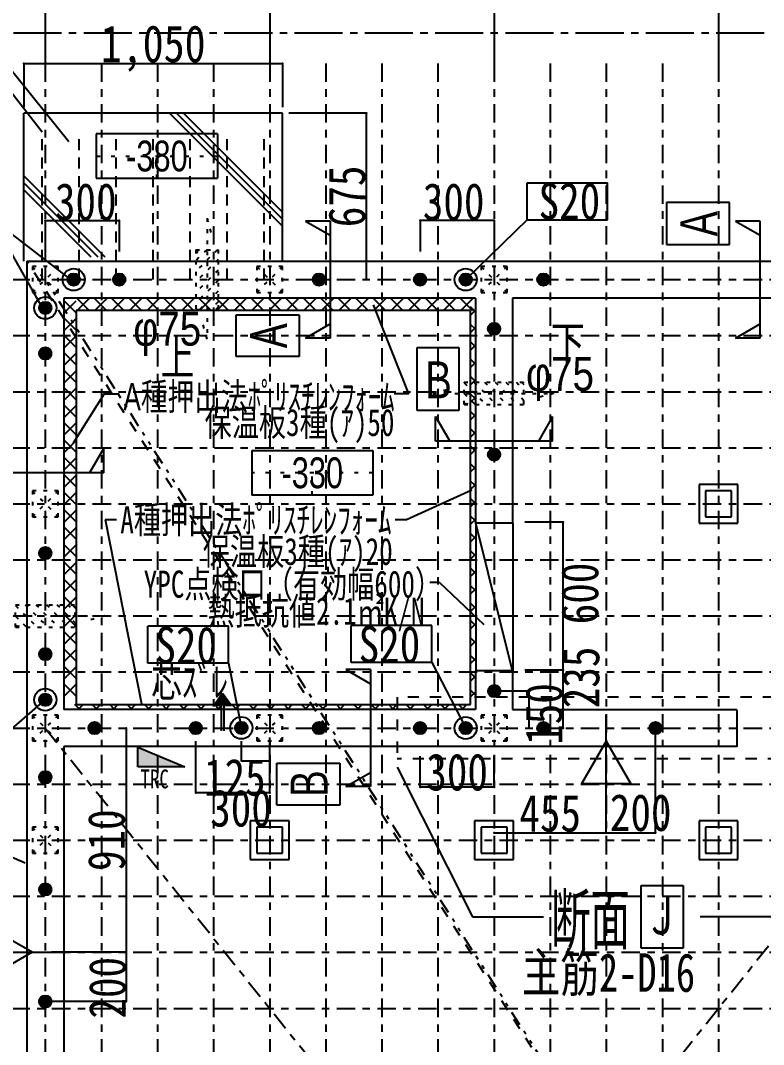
# Model space of a CAD drawing. Header units: millimetres. Extents: x 2414 to 2906, y 1861 to 2205.
# Drawn here: x 2522.5 to 2582.8, y 2078.2 to 2161.3 of the extents above; entities that cross this region are included whole.
import ezdxf
from ezdxf.enums import TextEntityAlignment as Align

# ---------------------------------------------------------------- set-up
doc = ezdxf.new("R2010")
doc.units = ezdxf.units.MM
for name, pattern in [('jw-line02', [1.2, 0.3, -0.6, 0.3]), ('jw-line03', [9, 0.9, -0.9, 0.9, -0.9, 0.9, -0.9, 0.9, -0.9, 0.9, -0.9]), ('jw-line04', [2.4, 0.9, -0.6, 0.9]), ('jw-line05', [4.8, 1.5, -0.6, 0.6, -0.6, 1.5]), ('jw-line06', [9.6, 3.9, -0.6, 0.6, -0.6, 3.9]), ('jw-line07', [4.8, 1.2, -0.6, 0.3, -0.6, 0.3, -0.6, 1.2]), ('jw-line09', [1.2, 0.3, -0.9]), ('jw-lineS01', [0])]:
    doc.linetypes.add(name, pattern=pattern)
for name, color, linetype in [('8-0', 7, 'Continuous'), ('8-1', 7, 'Continuous'), ('8-2', 7, 'Continuous'), ('8-3', 7, 'Continuous'), ('8-4', 7, 'Continuous'), ('8-5', 7, 'Continuous'), ('8-6', 7, 'Continuous'), ('8-9', 7, 'Continuous'), ('8-A', 7, 'Continuous'), ('8-C', 7, 'Continuous'), ('8-D', 7, 'Continuous'), ('8-F', 7, 'Continuous'), ('F-4', 7, 'Continuous'), ('F-8', 7, 'Continuous')]:
    doc.layers.add(name, color=color, linetype=linetype)
doc.styles.add('HGｺﾞｼｯｸM', font='', dxfattribs={"height": 0.2})
doc.styles.add('ＭＳ ゴシック', font='', dxfattribs={"height": 0.2})
doc.styles.get('HGｺﾞｼｯｸM').set_extended_font_data('HGｺﾞｼｯｸM')
doc.styles.get('ＭＳ ゴシック').set_extended_font_data('MS Gothic')

# ---------------------------------------------------------------- blocks, each defined once
blk = doc.blocks.new('120501@@SfigorgFlag@@4')
at = {"layer": '8-0', "color": 2, "linetype": 'jw-line02'}
for p, q in [((-0.018, 5.034), (0.433, 3.352)), ((-0.018, 5.034), (-0.018, -4.786)), ((-0.929, 2.479), (-0.929, -2.366)), ((-0.929, 2.479), (0.893, 2.479)), ((-0.804, 2.479), (-0.929, 1.754)), ((0.826, 2.479), (-0.929, 0.724)), ((-0.033, 2.479), (-0.929, 1.583)), ((0.893, 1.688), (-0.929, -0.135)), ((0.893, 2.479), (0.893, -2.366)), ((0.893, 0.828), (-0.929, -0.994)), ((0.893, -0.031), (-0.929, -1.853)), ((0.893, -0.89), (-0.583, -2.366)), ((-0.929, -2.366), (0.893, -2.366)), ((0.893, -1.749), (0.277, -2.366)), ((0.893, -2.179), (0.706, -2.366)), ((-0.018, -4.786), (-0.393, -3.388))]:
    blk.add_line(p, q, dxfattribs=at)

msp = doc.modelspace()

# ---------------------------------------------------------------- linework, layer by layer
at = {"layer": '8-0', "color": 7, "linetype": 'Continuous'}
for p, q in [((2517.019, 2163.157), (2526.448, 2151.456)), ((2521.238, 2156.134), (2524.282, 2152.248)), ((2554.014, 2130.961), (2551.157, 2138.194)), ((2529.314, 2130.961), (2526.778, 2126.96)), ((2553.829, 2120.785), (2559.12, 2123.191)), ((2529.379, 2120.785), (2532.349, 2105.69)), ((2556.519, 2115.659), (2560.103, 2112.256)), ((2522.892, 2092.892), (2508.093, 2099.239))]:
    msp.add_line(p, q, dxfattribs=at)
at = {"layer": '8-0', "color": 4, "linetype": 'Continuous'}
for p, q in [((2522.782, 2157.787), (2543.782, 2157.787)), ((2522.782, 2157.787), (2522.782, 2154.248)), ((2543.782, 2157.787), (2543.782, 2154.248)), ((2550.585, 2153.748), (2544.282, 2153.748)), ((2550.585, 2140.248), (2550.585, 2153.748)), ((2566.531, 2108.548), (2566.531, 2120.548)), ((2566.531, 2103.848), (2566.531, 2108.548)), ((2563.757, 2106.848), (2563.757, 2103.848)), ((2531.08, 2103.848), (2531.08, 2085.648)), ((2570.032, 2095.338), (2570.032, 2103.348)), ((2574.032, 2095.338), (2574.032, 2103.348)), ((2540.432, 2101.177), (2542.732, 2101.177)), ((2560.932, 2095.338), (2570.032, 2095.338)), ((2570.032, 2095.338), (2574.032, 2095.338)), ((2531.08, 2085.648), (2525.032, 2085.648)), ((2531.08, 2085.648), (2531.08, 2081.648)), ((2531.08, 2081.648), (2525.032, 2081.648))]:
    msp.add_line(p, q, dxfattribs=at)
at = {"layer": '8-0', "color": 7, "linetype": 'jw-line03'}
msp.add_line((2653.432, 1938.548), (2523.032, 2141.748), dxfattribs=at)
at = {"layer": '8-0', "color": 7, "linetype": 'jw-line07'}
msp.add_line((2651.932, 1940.048), (2524.532, 2140.248), dxfattribs=at)
at = {"layer": '8-0', "color": 212, "linetype": 'Continuous'}
for p, q in [((2562.432, 2120.483), (2559.432, 2120.483)), ((2562.432, 2108.483), (2559.432, 2108.483)), ((2580.632, 2105.328), (2580.632, 2102.328))]:
    msp.add_line(p, q, dxfattribs=at)
at = {"layer": '8-0', "color": 7, "linetype": 'jw-line05'}
for p, q in [((2524.532, 2103.848), (2597.332, 2012.848)), ((2524.532, 2012.848), (2597.332, 2103.848))]:
    msp.add_line(p, q, dxfattribs=at)
at = {"layer": '8-0', "color": 7, "linetype": 'Continuous'}
for p in [(2522.782, 2157.787), (2543.782, 2157.787), (2550.585, 2153.748), (2550.585, 2140.248), (2566.531, 2120.548), (2566.531, 2108.548), (2563.757, 2106.848), (2531.08, 2103.848), (2563.757, 2103.848), (2566.531, 2103.848), (2540.432, 2101.177), (2560.932, 2095.338), (2570.032, 2095.338), (2574.032, 2095.338), (2531.08, 2085.648), (2531.08, 2081.648)]:
    msp.add_point(p, dxfattribs=at)
at = {"layer": '8-1', "color": 4, "linetype": 'Continuous'}
for p, q in [((2562.432, 2108.483), (2559.452, 2120.483)), ((2559.47, 2108.483), (2559.47, 2120.483)), ((2562.47, 2108.483), (2562.47, 2120.483))]:
    msp.add_line(p, q, dxfattribs=at)
at = {"layer": '8-2', "color": 1, "linetype": 'Continuous'}
for p, q in [((2563.604, 2148.094), (2570.143, 2148.094)), ((2563.604, 2145.094), (2563.604, 2148.094)), ((2570.143, 2145.094), (2570.143, 2148.094)), ((2520.177, 2145.168), (2524.282, 2137.948)), ((2520.177, 2145.168), (2526.582, 2140.248)), ((2563.604, 2145.094), (2558.632, 2140.248)), ((2539.397, 2112.11), (2532.857, 2112.11)), ((2532.857, 2109.11), (2532.857, 2112.11)), ((2539.397, 2109.11), (2539.397, 2112.11)), ((2555.883, 2112.162), (2549.344, 2112.162)), ((2549.344, 2109.162), (2549.344, 2112.162)), ((2555.883, 2109.162), (2555.883, 2112.162)), ((2539.397, 2109.11), (2540.432, 2103.848)), ((2555.883, 2109.162), (2558.632, 2103.848)), ((2519.563, 2101.843), (2524.532, 2106.148))]:
    msp.add_line(p, q, dxfattribs=at)
at = {"layer": '8-2', "color": 1, "linetype": 'jw-lineS01'}
for p, q in [((2563.604, 2145.094), (2570.143, 2145.094)), ((2539.397, 2109.11), (2532.857, 2109.11)), ((2555.883, 2109.162), (2549.344, 2109.162))]:
    msp.add_line(p, q, dxfattribs=at)
at = {"layer": '8-2', "color": 212, "linetype": 'Continuous'}
for p, q in [((2570.032, 2099.314), (2570.032, 2104.883)), ((2519.998, 2085.648), (2525.566, 2085.648))]:
    msp.add_line(p, q, dxfattribs=at)
at = {"layer": '8-2', "color": 3, "linetype": 'Continuous'}
for p, q in [((2570.032, 2102.778), (2568.032, 2099.314)), ((2570.032, 2102.778), (2572.032, 2099.314)), ((2572.032, 2099.314), (2568.032, 2099.314)), ((2523.462, 2085.648), (2519.998, 2087.648)), ((2523.462, 2085.648), (2519.998, 2083.648))]:
    msp.add_line(p, q, dxfattribs=at)
at = {"layer": '8-3', "color": 3, "linetype": 'Continuous'}
for p, q in [((2543.782, 2153.748), (2522.782, 2153.748)), ((2522.782, 2141.748), (2522.782, 2153.748)), ((2543.782, 2141.748), (2543.782, 2153.748)), ((2528.668, 2152.077), (2528.668, 2148.471)), ((2528.668, 2152.077), (2528.668, 2148.471)), ((2528.668, 2152.077), (2528.668, 2148.471)), ((2538.495, 2152.077), (2528.668, 2152.077)), ((2528.668, 2152.077), (2528.668, 2148.471)), ((2538.495, 2152.077), (2528.668, 2152.077)), ((2538.495, 2152.077), (2528.668, 2152.077)), ((2538.495, 2152.077), (2528.668, 2152.077)), ((2538.495, 2152.077), (2538.495, 2148.471)), ((2538.495, 2152.077), (2538.495, 2148.471)), ((2538.495, 2152.077), (2538.495, 2148.471)), ((2538.495, 2152.077), (2538.495, 2148.471)), ((2528.668, 2148.471), (2538.495, 2148.471)), ((2528.668, 2148.471), (2538.495, 2148.471)), ((2528.668, 2148.471), (2538.495, 2148.471)), ((2528.668, 2148.471), (2538.495, 2148.471)), ((2541.274, 2126.367), (2551.101, 2126.367)), ((2541.274, 2126.367), (2541.274, 2122.761)), ((2541.274, 2126.367), (2551.101, 2126.367)), ((2541.274, 2126.367), (2541.274, 2122.761)), ((2541.274, 2126.367), (2551.101, 2126.367)), ((2541.274, 2126.367), (2541.274, 2122.761)), ((2541.274, 2126.367), (2551.101, 2126.367)), ((2541.274, 2126.367), (2541.274, 2122.761)), ((2551.101, 2126.367), (2551.101, 2122.761)), ((2551.101, 2126.367), (2551.101, 2122.761)), ((2551.101, 2126.367), (2551.101, 2122.761)), ((2551.101, 2126.367), (2551.101, 2122.761)), ((2551.101, 2122.761), (2541.274, 2122.761)), ((2551.101, 2122.761), (2541.274, 2122.761)), ((2551.101, 2122.761), (2541.274, 2122.761)), ((2551.101, 2122.761), (2541.274, 2122.761))]:
    msp.add_line(p, q, dxfattribs=at)
at = {"layer": '8-3', "color": 3, "linetype": 'jw-line09'}
for p, q in [((2533.582, 2148.471), (2533.582, 2152.077)), ((2533.582, 2148.471), (2533.582, 2152.077)), ((2533.582, 2148.471), (2533.582, 2152.077)), ((2533.582, 2148.471), (2533.582, 2152.077)), ((2528.668, 2150.274), (2538.495, 2150.274)), ((2528.668, 2150.274), (2538.495, 2150.274)), ((2528.668, 2150.274), (2538.495, 2150.274)), ((2528.668, 2150.274), (2538.495, 2150.274)), ((2546.187, 2122.761), (2546.187, 2126.367)), ((2546.187, 2122.761), (2546.187, 2126.367)), ((2546.187, 2122.761), (2546.187, 2126.367)), ((2546.187, 2122.761), (2546.187, 2126.367)), ((2551.101, 2124.564), (2541.274, 2124.564)), ((2551.101, 2124.564), (2541.274, 2124.564)), ((2551.101, 2124.564), (2541.274, 2124.564)), ((2551.101, 2124.564), (2541.274, 2124.564))]:
    msp.add_line(p, q, dxfattribs=at)
at = {"layer": '8-3', "color": 2, "linetype": 'jw-line02'}
for p, q in [((2525.582, 2141.298), (2523.482, 2141.298)), ((2523.482, 2141.298), (2523.482, 2139.198)), ((2523.482, 2139.198), (2525.582, 2141.298)), ((2523.482, 2141.298), (2525.582, 2139.198)), ((2525.582, 2139.198), (2525.582, 2141.298)), ((2543.782, 2141.298), (2541.682, 2141.298)), ((2541.682, 2141.298), (2541.682, 2139.198)), ((2541.682, 2139.198), (2543.782, 2141.298)), ((2541.682, 2141.298), (2543.782, 2139.198)), ((2543.782, 2139.198), (2543.782, 2141.298)), ((2561.982, 2141.298), (2559.882, 2141.298)), ((2559.882, 2141.298), (2559.882, 2139.198)), ((2559.882, 2139.198), (2561.982, 2141.298)), ((2559.882, 2141.298), (2561.982, 2139.198)), ((2561.982, 2139.198), (2561.982, 2141.298)), ((2523.482, 2139.198), (2525.582, 2139.198)), ((2541.682, 2139.198), (2543.782, 2139.198)), ((2559.882, 2139.198), (2561.982, 2139.198)), ((2525.582, 2123.098), (2523.482, 2123.098)), ((2523.482, 2123.098), (2523.482, 2120.998)), ((2523.482, 2120.998), (2525.582, 2123.098)), ((2523.482, 2123.098), (2525.582, 2120.998)), ((2525.582, 2120.998), (2525.582, 2123.098)), ((2523.482, 2120.998), (2525.582, 2120.998)), ((2525.582, 2104.898), (2523.482, 2104.898)), ((2523.482, 2104.898), (2523.482, 2102.798)), ((2523.482, 2102.798), (2525.582, 2104.898)), ((2523.482, 2104.898), (2525.582, 2102.798)), ((2525.582, 2102.798), (2525.582, 2104.898)), ((2543.782, 2104.898), (2541.682, 2104.898)), ((2541.682, 2104.898), (2541.682, 2102.798)), ((2541.682, 2102.798), (2543.782, 2104.898)), ((2541.682, 2104.898), (2543.782, 2102.798)), ((2543.782, 2102.798), (2543.782, 2104.898)), ((2561.982, 2104.898), (2559.882, 2104.898)), ((2559.882, 2104.898), (2559.882, 2102.798)), ((2559.882, 2102.798), (2561.982, 2104.898)), ((2559.882, 2104.898), (2561.982, 2102.798)), ((2561.982, 2102.798), (2561.982, 2104.898)), ((2523.482, 2102.798), (2525.582, 2102.798)), ((2541.682, 2102.798), (2543.782, 2102.798)), ((2559.882, 2102.798), (2561.982, 2102.798)), ((2525.582, 2095.798), (2523.482, 2095.798)), ((2523.482, 2095.798), (2523.482, 2093.698)), ((2523.482, 2093.698), (2525.582, 2095.798)), ((2523.482, 2095.798), (2525.582, 2093.698)), ((2525.582, 2093.698), (2525.582, 2095.798)), ((2523.482, 2093.698), (2525.582, 2093.698))]:
    msp.add_line(p, q, dxfattribs=at)
at = {"layer": '8-4', "color": 4, "linetype": 'Continuous'}
for p, q in [((2543.782, 2144.572), (2534.606, 2153.748)), ((2543.782, 2145.138), (2535.171, 2153.748)), ((2543.782, 2145.704), (2535.737, 2153.748)), ((2529.389, 2142.058), (2522.782, 2148.665)), ((2528.823, 2142.058), (2522.782, 2148.099)), ((2528.257, 2142.058), (2522.782, 2147.534)), ((2524.532, 2145.037), (2530.532, 2145.037)), ((2560.932, 2145.037), (2554.932, 2145.037)), ((2542.732, 2098.581), (2536.732, 2098.581)), ((2560.932, 2099.06), (2554.932, 2099.06))]:
    msp.add_line(p, q, dxfattribs=at)
at = {"layer": '8-4', "color": 212, "linetype": 'Continuous'}
for p, q in [((2523.032, 2141.748), (2653.432, 2141.748)), ((2523.032, 2141.748), (2523.032, 1938.548)), ((2559.432, 2138.748), (2526.032, 2138.748)), ((2526.032, 2138.748), (2526.032, 2105.348)), ((2559.432, 2138.748), (2559.432, 2120.483)), ((2614.032, 2138.748), (2562.432, 2138.748)), ((2562.432, 2138.748), (2562.432, 2120.483)), ((2559.432, 2108.483), (2559.432, 2105.348)), ((2562.432, 2108.483), (2562.432, 2105.348)), ((2559.432, 2105.348), (2526.032, 2105.348)), ((2562.432, 2105.348), (2580.632, 2105.348)), ((2526.032, 2102.348), (2526.032, 2014.348)), ((2580.632, 2102.348), (2526.032, 2102.348))]:
    msp.add_line(p, q, dxfattribs=at)
at = {"layer": '8-4', "color": 7, "linetype": 'Continuous'}
for p, q in [((2529.314, 2130.961), (2530.511, 2130.961)), ((2554.014, 2130.961), (2552.817, 2130.961)), ((2529.379, 2120.785), (2530.307, 2120.785)), ((2552.901, 2120.785), (2553.829, 2120.785)), ((2556.519, 2115.659), (2555.722, 2115.659))]:
    msp.add_line(p, q, dxfattribs=at)
at = {"layer": '8-4', "color": 14, "linetype": 'Continuous'}
for p, q in [((2538.196, 2105.687), (2538.916, 2106.687)), ((2538.916, 2106.687), (2539.636, 2105.687)), ((2538.816, 2105.687), (2538.196, 2105.687)), ((2538.816, 2103.621), (2538.816, 2105.687)), ((2539.636, 2105.687), (2539.016, 2105.687)), ((2539.016, 2105.687), (2539.016, 2103.621))]:
    msp.add_line(p, q, dxfattribs=at)
at = {"layer": '8-4', "color": 212, "linetype": 'jw-line03'}
for p, q in [((2553.059, 2106.348), (2553.059, 2101.348)), ((2599.832, 2106.348), (2553.059, 2106.348)), ((2594.832, 2101.348), (2553.059, 2101.348))]:
    msp.add_line(p, q, dxfattribs=at)
at = {"layer": '8-4', "color": 7, "linetype": 'Continuous'}
for p in [(2524.532, 2145.037), (2530.532, 2145.037), (2554.932, 2145.037), (2560.932, 2145.037), (2542.732, 2101.177), (2536.732, 2098.581), (2542.732, 2098.581), (2554.932, 2099.06), (2560.932, 2099.06)]:
    msp.add_point(p, dxfattribs=at)
at = {"layer": '8-4', "color": 14, "linetype": 'Continuous', "true_color": 0xaa0000}
for points in [[(2538.816, 2105.687), (2538.196, 2105.687), (2538.916, 2106.687)], [(2538.816, 2105.687), (2538.916, 2106.687), (2539.636, 2105.687)]]:
    msp.add_solid(points, dxfattribs=at)
at = {"layer": '8-5', "color": 4, "linetype": 'jw-line06'}
msp.add_line((2759.548, 2160.248), (2504.55, 2160.248), dxfattribs=at)
at = {"layer": '8-6', "color": 7, "linetype": 'Continuous'}
for p, q in [((2553.059, 2100.685), (2559.194, 2088.532)), ((2559.194, 2088.532), (2564.931, 2088.532)), ((2583.517, 2088.532), (2577.653, 2088.532))]:
    msp.add_line(p, q, dxfattribs=at)
at = {"layer": '8-9', "color": 4, "linetype": 'jw-line05'}
for p, q in [((2524.532, 2157.787), (2524.532, 1920.18)), ((2542.732, 2157.787), (2542.732, 1920.18)), ((2560.932, 2157.787), (2560.932, 1920.18)), ((2579.132, 2157.787), (2579.132, 1920.18)), ((2501.965, 2140.248), (2716.591, 2140.248)), ((2501.965, 2122.048), (2716.591, 2122.048)), ((2501.965, 2103.848), (2716.591, 2103.848)), ((2501.965, 2085.648), (2716.591, 2085.648))]:
    msp.add_line(p, q, dxfattribs=at)
at = {"layer": '8-9', "color": 8, "linetype": 'jw-line05'}
for p, q in [((2529.082, 2157.787), (2529.082, 1920.18)), ((2533.632, 2157.787), (2533.632, 1920.18)), ((2538.182, 2157.787), (2538.182, 1920.18)), ((2547.282, 2157.787), (2547.282, 1920.18)), ((2551.832, 2157.787), (2551.832, 1920.18)), ((2556.382, 2157.787), (2556.382, 1920.18)), ((2565.482, 2157.787), (2565.482, 1920.18)), ((2570.032, 2157.787), (2570.032, 1920.18)), ((2574.582, 2157.787), (2574.582, 1920.18)), ((2501.965, 2135.698), (2716.591, 2135.698)), ((2501.965, 2131.148), (2716.591, 2131.148)), ((2501.965, 2126.598), (2716.591, 2126.598)), ((2501.965, 2117.498), (2716.591, 2117.498)), ((2501.965, 2112.948), (2716.591, 2112.948)), ((2501.965, 2108.398), (2716.591, 2108.398)), ((2501.965, 2099.298), (2716.591, 2099.298)), ((2501.965, 2094.748), (2716.591, 2094.748)), ((2501.965, 2090.198), (2716.591, 2090.198)), ((2501.965, 2081.098), (2716.591, 2081.098))]:
    msp.add_line(p, q, dxfattribs=at)
at = {"layer": '8-9', "color": 4, "linetype": 'Continuous'}
for p, q in [((2527.032, 2137.557), (2526.032, 2138.557)), ((2526.032, 2137.509), (2527.032, 2138.509)), ((2527.08, 2138.748), (2528.08, 2137.748)), ((2527.128, 2137.748), (2528.128, 2138.748)), ((2528.494, 2138.748), (2529.494, 2137.748)), ((2528.542, 2137.748), (2529.542, 2138.748)), ((2529.908, 2138.748), (2530.908, 2137.748)), ((2529.957, 2137.748), (2530.957, 2138.748)), ((2531.322, 2138.748), (2532.322, 2137.748)), ((2531.371, 2137.748), (2532.371, 2138.748)), ((2532.736, 2138.748), (2533.736, 2137.748)), ((2532.785, 2137.748), (2533.785, 2138.748)), ((2534.151, 2138.748), (2535.151, 2137.748)), ((2534.199, 2137.748), (2535.199, 2138.748)), ((2535.565, 2138.748), (2536.565, 2137.748)), ((2535.614, 2137.748), (2536.614, 2138.748)), ((2536.979, 2138.748), (2537.979, 2137.748)), ((2537.028, 2137.748), (2538.028, 2138.748)), ((2538.393, 2138.748), (2539.393, 2137.748)), ((2538.442, 2137.748), (2539.442, 2138.748)), ((2539.808, 2138.748), (2540.808, 2137.748)), ((2539.856, 2137.748), (2540.856, 2138.748)), ((2541.222, 2138.748), (2542.222, 2137.748)), ((2541.27, 2137.748), (2542.27, 2138.748)), ((2542.636, 2138.748), (2543.636, 2137.748)), ((2542.685, 2137.748), (2543.685, 2138.748)), ((2544.05, 2138.748), (2545.05, 2137.748)), ((2544.099, 2137.748), (2545.099, 2138.748)), ((2545.464, 2138.748), (2546.464, 2137.748)), ((2545.513, 2137.748), (2546.513, 2138.748)), ((2546.879, 2138.748), (2547.879, 2137.748)), ((2546.927, 2137.748), (2547.927, 2138.748)), ((2548.293, 2138.748), (2549.293, 2137.748)), ((2548.341, 2137.748), (2549.341, 2138.748)), ((2549.707, 2138.748), (2550.707, 2137.748)), ((2549.756, 2137.748), (2550.756, 2138.748)), ((2551.121, 2138.748), (2552.121, 2137.748)), ((2551.17, 2137.748), (2552.17, 2138.748)), ((2552.535, 2138.748), (2553.535, 2137.748)), ((2552.584, 2137.748), (2553.584, 2138.748)), ((2553.95, 2138.748), (2554.95, 2137.748)), ((2553.998, 2137.748), (2554.998, 2138.748)), ((2555.364, 2138.748), (2556.364, 2137.748)), ((2555.413, 2137.748), (2556.413, 2138.748)), ((2556.778, 2138.748), (2557.778, 2137.748)), ((2556.827, 2137.748), (2557.827, 2138.748)), ((2558.192, 2138.748), (2559.192, 2137.748)), ((2558.241, 2137.748), (2559.241, 2138.748)), ((2527.032, 2137.748), (2527.032, 2105.748)), ((2559.032, 2137.748), (2527.032, 2137.748)), ((2559.432, 2137.627), (2559.032, 2138.027)), ((2559.432, 2137.758), (2559.032, 2137.358)), ((2559.032, 2105.748), (2559.032, 2137.748)), ((2527.032, 2136.143), (2526.032, 2137.143)), ((2526.032, 2136.095), (2527.032, 2137.095)), ((2559.432, 2136.213), (2559.032, 2136.613)), ((2559.432, 2136.344), (2559.032, 2135.944)), ((2527.032, 2134.729), (2526.032, 2135.729)), ((2526.032, 2134.68), (2527.032, 2135.68)), ((2559.432, 2134.799), (2559.032, 2135.199)), ((2527.032, 2133.315), (2526.032, 2134.315)), ((2559.432, 2134.929), (2559.032, 2134.529)), ((2526.032, 2133.266), (2527.032, 2134.266)), ((2559.432, 2133.384), (2559.032, 2133.784)), ((2559.432, 2133.515), (2559.032, 2133.115)), ((2527.032, 2131.901), (2526.032, 2132.901)), ((2526.032, 2131.852), (2527.032, 2132.852)), ((2559.432, 2131.97), (2559.032, 2132.37)), ((2559.432, 2132.101), (2559.032, 2131.701)), ((2527.032, 2130.486), (2526.032, 2131.486)), ((2526.032, 2130.438), (2527.032, 2131.438)), ((2559.432, 2130.556), (2559.032, 2130.956)), ((2559.432, 2130.687), (2559.032, 2130.287)), ((2527.032, 2129.072), (2526.032, 2130.072)), ((2526.032, 2129.024), (2527.032, 2130.024)), ((2559.432, 2129.142), (2559.032, 2129.542)), ((2527.032, 2127.658), (2526.032, 2128.658)), ((2526.032, 2127.609), (2527.032, 2128.609)), ((2559.432, 2129.273), (2559.032, 2128.873)), ((2559.432, 2127.727), (2559.032, 2128.127)), ((2559.432, 2127.858), (2559.032, 2127.458)), ((2527.032, 2126.244), (2526.032, 2127.244)), ((2526.032, 2126.195), (2527.032, 2127.195)), ((2559.432, 2126.313), (2559.032, 2126.713)), ((2559.432, 2126.444), (2559.032, 2126.044)), ((2527.032, 2124.829), (2526.032, 2125.829)), ((2526.032, 2124.781), (2527.032, 2125.781)), ((2559.432, 2124.899), (2559.032, 2125.299)), ((2527.032, 2123.415), (2526.032, 2124.415)), ((2526.032, 2123.367), (2527.032, 2124.367)), ((2559.432, 2125.03), (2559.032, 2124.63)), ((2559.368, 2123.548), (2559.032, 2123.885)), ((2559.364, 2123.548), (2559.032, 2123.216)), ((2527.032, 2122.001), (2526.032, 2123.001)), ((2526.032, 2121.952), (2527.032, 2122.952)), ((2559.432, 2122.071), (2559.032, 2122.471)), ((2559.432, 2122.202), (2559.032, 2121.802)), ((2559.432, 2122.048), (2559.032, 2122.048)), ((2527.032, 2120.587), (2526.032, 2121.587)), ((2526.032, 2120.538), (2527.032, 2121.538)), ((2559.432, 2120.656), (2559.032, 2121.056)), ((2559.432, 2120.787), (2559.032, 2120.387)), ((2527.032, 2119.173), (2526.032, 2120.173)), ((2526.032, 2119.124), (2527.032, 2120.124)), ((2559.432, 2119.242), (2559.032, 2119.642)), ((2559.432, 2119.373), (2559.032, 2118.973)), ((2527.032, 2117.758), (2526.032, 2118.758)), ((2526.032, 2117.71), (2527.032, 2118.71)), ((2559.432, 2117.828), (2559.032, 2118.228)), ((2559.432, 2117.959), (2559.032, 2117.559)), ((2527.032, 2116.344), (2526.032, 2117.344)), ((2526.032, 2116.296), (2527.032, 2117.296)), ((2559.432, 2116.414), (2559.032, 2116.814)), ((2559.432, 2116.545), (2559.032, 2116.145)), ((2527.032, 2114.93), (2526.032, 2115.93)), ((2526.032, 2114.881), (2527.032, 2115.881)), ((2559.432, 2115), (2559.032, 2115.4)), ((2527.032, 2113.516), (2526.032, 2114.516)), ((2526.032, 2113.467), (2527.032, 2114.467)), ((2559.432, 2115.13), (2559.032, 2114.73)), ((2559.432, 2113.585), (2559.032, 2113.985)), ((2559.432, 2113.716), (2559.032, 2113.316)), ((2527.032, 2112.102), (2526.032, 2113.102)), ((2526.032, 2112.053), (2527.032, 2113.053)), ((2559.432, 2112.171), (2559.032, 2112.571)), ((2559.432, 2112.302), (2559.032, 2111.902)), ((2527.032, 2110.687), (2526.032, 2111.687)), ((2526.032, 2110.639), (2527.032, 2111.639)), ((2559.432, 2110.757), (2559.032, 2111.157)), ((2527.032, 2109.273), (2526.032, 2110.273)), ((2526.032, 2109.225), (2527.032, 2110.225)), ((2559.432, 2110.888), (2559.032, 2110.488)), ((2559.432, 2109.343), (2559.032, 2109.743)), ((2559.432, 2109.474), (2559.032, 2109.074)), ((2527.032, 2107.859), (2526.032, 2108.859)), ((2526.032, 2107.81), (2527.032, 2108.81)), ((2559.432, 2107.928), (2559.032, 2108.328)), ((2559.432, 2108.059), (2559.032, 2107.659)), ((2527.032, 2106.445), (2526.032, 2107.445)), ((2526.032, 2106.396), (2527.032, 2107.396)), ((2559.432, 2106.514), (2559.032, 2106.914)), ((2559.432, 2106.772), (2559.032, 2106.372)), ((2527.329, 2105.348), (2526.929, 2105.748)), ((2527.032, 2105.748), (2559.032, 2105.748)), ((2527.198, 2105.348), (2527.598, 2105.748)), ((2528.743, 2105.348), (2528.343, 2105.748)), ((2528.612, 2105.348), (2529.012, 2105.748)), ((2530.157, 2105.348), (2529.757, 2105.748)), ((2530.026, 2105.348), (2530.426, 2105.748)), ((2531.571, 2105.348), (2531.171, 2105.748)), ((2531.44, 2105.348), (2531.84, 2105.748)), ((2532.986, 2105.348), (2532.586, 2105.748)), ((2532.855, 2105.348), (2533.255, 2105.748)), ((2534.4, 2105.348), (2534, 2105.748)), ((2534.269, 2105.348), (2534.669, 2105.748)), ((2535.814, 2105.348), (2535.414, 2105.748)), ((2535.683, 2105.348), (2536.083, 2105.748)), ((2537.228, 2105.348), (2536.828, 2105.748)), ((2537.097, 2105.348), (2537.497, 2105.748)), ((2538.642, 2105.348), (2538.242, 2105.748)), ((2538.511, 2105.348), (2538.911, 2105.748)), ((2540.057, 2105.348), (2539.657, 2105.748)), ((2539.926, 2105.348), (2540.326, 2105.748)), ((2541.471, 2105.348), (2541.071, 2105.748)), ((2541.34, 2105.348), (2541.74, 2105.748)), ((2542.885, 2105.348), (2542.485, 2105.748)), ((2542.732, 2105.348), (2542.732, 2105.748)), ((2542.754, 2105.348), (2543.154, 2105.748)), ((2544.232, 2105.416), (2543.899, 2105.748)), ((2544.232, 2105.412), (2544.568, 2105.748)), ((2545.714, 2105.348), (2545.314, 2105.748)), ((2545.583, 2105.348), (2545.983, 2105.748)), ((2547.128, 2105.348), (2546.728, 2105.748)), ((2546.997, 2105.348), (2547.397, 2105.748)), ((2548.542, 2105.348), (2548.142, 2105.748)), ((2548.411, 2105.348), (2548.811, 2105.748)), ((2549.956, 2105.348), (2549.556, 2105.748)), ((2549.825, 2105.348), (2550.225, 2105.748)), ((2551.37, 2105.348), (2550.97, 2105.748)), ((2551.239, 2105.348), (2551.639, 2105.748)), ((2552.785, 2105.348), (2552.385, 2105.748)), ((2552.654, 2105.348), (2553.054, 2105.748)), ((2554.199, 2105.348), (2553.799, 2105.748)), ((2554.068, 2105.348), (2554.468, 2105.748)), ((2555.613, 2105.348), (2555.213, 2105.748)), ((2555.482, 2105.348), (2555.882, 2105.748)), ((2557.027, 2105.348), (2556.627, 2105.748)), ((2556.896, 2105.348), (2557.296, 2105.748)), ((2558.441, 2105.348), (2558.041, 2105.748)), ((2558.31, 2105.348), (2558.71, 2105.748))]:
    msp.add_line(p, q, dxfattribs=at)
at = {"layer": '8-C', "color": 7, "linetype": 'Continuous'}
for p, q in [((2580.021, 2146.498), (2574.921, 2146.498)), ((2574.921, 2146.498), (2574.921, 2143.098)), ((2580.021, 2143.098), (2580.021, 2146.498)), ((2574.921, 2143.098), (2580.021, 2143.098)), ((2540.024, 2133.998), (2540.024, 2137.398)), ((2540.024, 2137.398), (2545.124, 2137.398)), ((2545.124, 2137.398), (2545.124, 2133.998)), ((2554.682, 2129.621), (2554.682, 2134.721)), ((2554.682, 2134.721), (2558.082, 2134.721)), ((2558.082, 2134.721), (2558.082, 2129.621)), ((2545.124, 2133.998), (2540.024, 2133.998)), ((2558.082, 2129.621), (2554.682, 2129.621)), ((2543.311, 2097.598), (2543.311, 2100.998)), ((2543.311, 2100.998), (2548.411, 2100.998)), ((2548.411, 2100.998), (2548.411, 2097.598)), ((2548.411, 2097.598), (2543.311, 2097.598)), ((2572.864, 2085.982), (2572.864, 2091.082)), ((2572.864, 2091.082), (2576.264, 2091.082)), ((2576.264, 2091.082), (2576.264, 2085.982)), ((2576.264, 2085.982), (2572.864, 2085.982))]:
    msp.add_line(p, q, dxfattribs=at)
at = {"layer": '8-C', "color": 3, "linetype": 'Continuous'}
for p, q in [((2547.624, 2144.998), (2545.624, 2144.998)), ((2545.624, 2144.998), (2547.624, 2143.844)), ((2547.624, 2144.998), (2547.624, 2135.498)), ((2580.52, 2144.998), (2582.52, 2143.844)), ((2582.52, 2144.998), (2580.52, 2144.998)), ((2582.52, 2135.498), (2582.52, 2144.998)), ((2545.624, 2135.498), (2547.624, 2136.653)), ((2580.52, 2135.498), (2582.52, 2136.653)), ((2547.624, 2135.498), (2545.624, 2135.498)), ((2582.52, 2135.498), (2580.52, 2135.498)), ((2556.182, 2129.122), (2557.337, 2127.122)), ((2556.182, 2127.122), (2556.182, 2129.122)), ((2565.682, 2129.122), (2564.527, 2127.122)), ((2565.682, 2127.122), (2565.682, 2129.122)), ((2565.682, 2127.122), (2556.182, 2127.122)), ((2529.282, 2126.551), (2528.127, 2124.551)), ((2529.282, 2124.551), (2529.282, 2126.551)), ((2529.282, 2124.551), (2519.782, 2124.551)), ((2548.911, 2108.598), (2550.911, 2107.444)), ((2550.911, 2108.598), (2548.911, 2108.598)), ((2550.911, 2108.598), (2550.911, 2099.098)), ((2548.911, 2099.098), (2550.911, 2100.253)), ((2550.911, 2099.098), (2548.911, 2099.098))]:
    msp.add_line(p, q, dxfattribs=at)
at = {"layer": '8-D', "color": 7, "linetype": 'Continuous'}
for p, q in [((2580.707, 2123.623), (2577.557, 2123.623)), ((2577.557, 2123.623), (2577.557, 2120.473)), ((2580.707, 2120.473), (2580.707, 2123.623)), ((2580.182, 2123.098), (2578.082, 2123.098)), ((2578.082, 2123.098), (2578.082, 2120.998)), ((2580.182, 2120.998), (2580.182, 2123.098)), ((2577.557, 2120.473), (2580.707, 2120.473)), ((2578.082, 2120.998), (2580.182, 2120.998)), ((2544.307, 2096.323), (2541.157, 2096.323)), ((2541.157, 2096.323), (2541.157, 2093.173)), ((2544.307, 2093.173), (2544.307, 2096.323)), ((2562.507, 2096.323), (2559.357, 2096.323)), ((2559.357, 2096.323), (2559.357, 2093.173)), ((2562.507, 2093.173), (2562.507, 2096.323)), ((2580.707, 2096.323), (2577.557, 2096.323)), ((2577.557, 2096.323), (2577.557, 2093.173)), ((2580.707, 2093.173), (2580.707, 2096.323)), ((2543.782, 2095.798), (2541.682, 2095.798)), ((2541.682, 2095.798), (2541.682, 2093.698)), ((2543.782, 2093.698), (2543.782, 2095.798)), ((2561.982, 2095.798), (2559.882, 2095.798)), ((2559.882, 2095.798), (2559.882, 2093.698)), ((2561.982, 2093.698), (2561.982, 2095.798)), ((2580.182, 2095.798), (2578.082, 2095.798)), ((2578.082, 2095.798), (2578.082, 2093.698)), ((2580.182, 2093.698), (2580.182, 2095.798)), ((2541.682, 2093.698), (2543.782, 2093.698)), ((2559.882, 2093.698), (2561.982, 2093.698)), ((2578.082, 2093.698), (2580.182, 2093.698)), ((2541.157, 2093.173), (2544.307, 2093.173)), ((2559.357, 2093.173), (2562.507, 2093.173)), ((2577.557, 2093.173), (2580.707, 2093.173))]:
    msp.add_line(p, q, dxfattribs=at)
at = {"layer": '8-F', "color": 4, "linetype": 'Continuous'}
for p, q in [((2524.532, 2145.037), (2524.532, 2142.524)), ((2530.532, 2145.037), (2530.532, 2142.524)), ((2554.932, 2145.037), (2554.932, 2142.524)), ((2560.932, 2145.037), (2560.932, 2142.524)), ((2566.531, 2120.548), (2563.433, 2120.548)), ((2566.531, 2108.548), (2563.433, 2108.548)), ((2563.757, 2106.848), (2560.66, 2106.848)), ((2536.732, 2098.581), (2536.732, 2102.793)), ((2540.432, 2101.177), (2540.432, 2102.793)), ((2542.732, 2099.832), (2542.732, 2103.07)), ((2542.732, 2098.581), (2542.732, 2102.793)), ((2554.932, 2099.06), (2554.932, 2101.572)), ((2560.932, 2099.06), (2560.932, 2101.572))]:
    msp.add_line(p, q, dxfattribs=at)
at = {"layer": '8-F', "color": 1, "linetype": 'Continuous', "true_color": 0xff0000, "const_width": 0.5}
for points in [[(2527.082, 2140.248, 1), (2526.582, 2140.248, 1)], [(2527.082, 2140.248, 1), (2526.582, 2140.248, 1)], [(2527.082, 2140.248, 1), (2526.582, 2140.248, 1)], [(2530.782, 2140.248, 1), (2530.282, 2140.248, 1)], [(2530.782, 2140.248, 1), (2530.282, 2140.248, 1)], [(2530.782, 2140.248, 1), (2530.282, 2140.248, 1)], [(2546.982, 2140.248, 1), (2546.482, 2140.248, 1)], [(2546.982, 2140.248, 1), (2546.482, 2140.248, 1)], [(2546.982, 2140.248, 1), (2546.482, 2140.248, 1)], [(2546.982, 2140.248, 1), (2546.482, 2140.248, 1)], [(2546.982, 2140.248, 1), (2546.482, 2140.248, 1)], [(2546.982, 2140.248, 1), (2546.482, 2140.248, 1)], [(2546.982, 2140.248, 1), (2546.482, 2140.248, 1)], [(2546.982, 2140.248, 1), (2546.482, 2140.248, 1)], [(2555.182, 2140.248, 1), (2554.682, 2140.248, 1)], [(2555.182, 2140.248, 1), (2554.682, 2140.248, 1)], [(2555.182, 2140.248, 1), (2554.682, 2140.248, 1)], [(2558.882, 2140.248, 1), (2558.382, 2140.248, 1)], [(2558.882, 2140.248, 1), (2558.382, 2140.248, 1)], [(2558.882, 2140.248, 1), (2558.382, 2140.248, 1)], [(2565.182, 2140.248, 1), (2564.682, 2140.248, 1)], [(2565.182, 2140.248, 1), (2564.682, 2140.248, 1)], [(2565.182, 2140.248, 1), (2564.682, 2140.248, 1)], [(2565.182, 2140.248, 1), (2564.682, 2140.248, 1)], [(2565.182, 2140.248, 1), (2564.682, 2140.248, 1)], [(2565.182, 2140.248, 1), (2564.682, 2140.248, 1)], [(2565.182, 2140.248, 1), (2564.682, 2140.248, 1)], [(2565.182, 2140.248, 1), (2564.682, 2140.248, 1)], [(2524.782, 2137.948, 1), (2524.282, 2137.948, 1)], [(2524.782, 2137.948, 1), (2524.282, 2137.948, 1)], [(2524.782, 2137.948, 1), (2524.282, 2137.948, 1)], [(2561.182, 2136.248, 1), (2560.682, 2136.248, 1)], [(2561.182, 2136.248, 1), (2560.682, 2136.248, 1)], [(2561.182, 2136.248, 1), (2560.682, 2136.248, 1)], [(2561.182, 2136.248, 1), (2560.682, 2136.248, 1)], [(2561.182, 2136.248, 1), (2560.682, 2136.248, 1)], [(2561.182, 2136.248, 1), (2560.682, 2136.248, 1)], [(2561.182, 2136.248, 1), (2560.682, 2136.248, 1)], [(2561.182, 2136.248, 1), (2560.682, 2136.248, 1)], [(2524.782, 2134.248, 1), (2524.282, 2134.248, 1)], [(2524.782, 2134.248, 1), (2524.282, 2134.248, 1)], [(2524.782, 2134.248, 1), (2524.282, 2134.248, 1)], [(2561.182, 2126.048, 1), (2560.682, 2126.048, 1)], [(2561.182, 2126.048, 1), (2560.682, 2126.048, 1)], [(2561.182, 2126.048, 1), (2560.682, 2126.048, 1)], [(2561.182, 2126.048, 1), (2560.682, 2126.048, 1)], [(2561.182, 2126.048, 1), (2560.682, 2126.048, 1)], [(2561.182, 2126.048, 1), (2560.682, 2126.048, 1)], [(2561.182, 2126.048, 1), (2560.682, 2126.048, 1)], [(2561.182, 2126.048, 1), (2560.682, 2126.048, 1)], [(2524.782, 2118.048, 1), (2524.282, 2118.048, 1)], [(2524.782, 2118.048, 1), (2524.282, 2118.048, 1)], [(2524.782, 2118.048, 1), (2524.282, 2118.048, 1)], [(2524.782, 2118.048, 1), (2524.282, 2118.048, 1)], [(2524.782, 2118.048, 1), (2524.282, 2118.048, 1)], [(2524.782, 2118.048, 1), (2524.282, 2118.048, 1)], [(2524.782, 2118.048, 1), (2524.282, 2118.048, 1)], [(2524.782, 2118.048, 1), (2524.282, 2118.048, 1)], [(2524.782, 2109.848, 1), (2524.282, 2109.848, 1)], [(2524.782, 2109.848, 1), (2524.282, 2109.848, 1)], [(2524.782, 2109.848, 1), (2524.282, 2109.848, 1)], [(2561.202, 2106.848, 1), (2560.702, 2106.848, 1)], [(2561.202, 2106.848, 1), (2560.702, 2106.848, 1)], [(2561.202, 2106.848, 1), (2560.702, 2106.848, 1)], [(2561.202, 2106.848, 1), (2560.702, 2106.848, 1)], [(2561.202, 2106.848, 1), (2560.702, 2106.848, 1)], [(2561.202, 2106.848, 1), (2560.702, 2106.848, 1)], [(2561.202, 2106.848, 1), (2560.702, 2106.848, 1)], [(2561.202, 2106.848, 1), (2560.702, 2106.848, 1)], [(2524.782, 2106.148, 1), (2524.282, 2106.148, 1)], [(2524.782, 2106.148, 1), (2524.282, 2106.148, 1)], [(2524.782, 2106.148, 1), (2524.282, 2106.148, 1)], [(2528.782, 2103.848, 1), (2528.282, 2103.848, 1)], [(2528.782, 2103.848, 1), (2528.282, 2103.848, 1)], [(2528.782, 2103.848, 1), (2528.282, 2103.848, 1)], [(2528.782, 2103.848, 1), (2528.282, 2103.848, 1)], [(2528.782, 2103.848, 1), (2528.282, 2103.848, 1)], [(2528.782, 2103.848, 1), (2528.282, 2103.848, 1)], [(2528.782, 2103.848, 1), (2528.282, 2103.848, 1)], [(2528.782, 2103.848, 1), (2528.282, 2103.848, 1)], [(2536.982, 2103.848, 1), (2536.482, 2103.848, 1)], [(2536.982, 2103.848, 1), (2536.482, 2103.848, 1)], [(2536.982, 2103.848, 1), (2536.482, 2103.848, 1)], [(2540.682, 2103.862, 1), (2540.182, 2103.862, 1)], [(2546.982, 2103.848, 1), (2546.482, 2103.848, 1)], [(2546.982, 2103.848, 1), (2546.482, 2103.848, 1)], [(2546.982, 2103.848, 1), (2546.482, 2103.848, 1)], [(2546.982, 2103.848, 1), (2546.482, 2103.848, 1)], [(2546.982, 2103.848, 1), (2546.482, 2103.848, 1)], [(2546.982, 2103.848, 1), (2546.482, 2103.848, 1)], [(2546.982, 2103.848, 1), (2546.482, 2103.848, 1)], [(2546.982, 2103.848, 1), (2546.482, 2103.848, 1)], [(2555.182, 2103.848, 1), (2554.682, 2103.848, 1)], [(2555.182, 2103.848, 1), (2554.682, 2103.848, 1)], [(2555.182, 2103.848, 1), (2554.682, 2103.848, 1)], [(2558.882, 2103.848, 1), (2558.382, 2103.848, 1)], [(2558.882, 2103.848, 1), (2558.382, 2103.848, 1)], [(2558.882, 2103.848, 1), (2558.382, 2103.848, 1)], [(2565.182, 2103.848, 1), (2564.682, 2103.848, 1)], [(2565.182, 2103.848, 1), (2564.682, 2103.848, 1)], [(2565.182, 2103.848, 1), (2564.682, 2103.848, 1)], [(2565.182, 2103.848, 1), (2564.682, 2103.848, 1)], [(2565.182, 2103.848, 1), (2564.682, 2103.848, 1)], [(2565.182, 2103.848, 1), (2564.682, 2103.848, 1)], [(2565.182, 2103.848, 1), (2564.682, 2103.848, 1)], [(2565.182, 2103.848, 1), (2564.682, 2103.848, 1)], [(2574.282, 2103.848, 1), (2573.782, 2103.848, 1)], [(2574.282, 2103.848, 1), (2573.782, 2103.848, 1)], [(2574.282, 2103.848, 1), (2573.782, 2103.848, 1)], [(2574.282, 2103.848, 1), (2573.782, 2103.848, 1)], [(2574.282, 2103.848, 1), (2573.782, 2103.848, 1)], [(2574.282, 2103.848, 1), (2573.782, 2103.848, 1)], [(2574.282, 2103.848, 1), (2573.782, 2103.848, 1)], [(2574.282, 2103.848, 1), (2573.782, 2103.848, 1)], [(2524.782, 2099.848, 1), (2524.282, 2099.848, 1)], [(2524.782, 2099.848, 1), (2524.282, 2099.848, 1)], [(2524.782, 2099.848, 1), (2524.282, 2099.848, 1)], [(2524.782, 2099.848, 1), (2524.282, 2099.848, 1)], [(2524.782, 2099.848, 1), (2524.282, 2099.848, 1)], [(2524.782, 2099.848, 1), (2524.282, 2099.848, 1)], [(2524.782, 2099.848, 1), (2524.282, 2099.848, 1)], [(2524.782, 2099.848, 1), (2524.282, 2099.848, 1)], [(2524.782, 2090.748, 1), (2524.282, 2090.748, 1)], [(2524.782, 2090.748, 1), (2524.282, 2090.748, 1)], [(2524.782, 2090.748, 1), (2524.282, 2090.748, 1)], [(2524.782, 2090.748, 1), (2524.282, 2090.748, 1)], [(2524.782, 2090.748, 1), (2524.282, 2090.748, 1)], [(2524.782, 2090.748, 1), (2524.282, 2090.748, 1)], [(2524.782, 2090.748, 1), (2524.282, 2090.748, 1)], [(2524.782, 2090.748, 1), (2524.282, 2090.748, 1)], [(2524.782, 2081.648, 1), (2524.282, 2081.648, 1)], [(2524.782, 2081.648, 1), (2524.282, 2081.648, 1)], [(2524.782, 2081.648, 1), (2524.282, 2081.648, 1)], [(2524.782, 2081.648, 1), (2524.282, 2081.648, 1)], [(2524.782, 2081.648, 1), (2524.282, 2081.648, 1)], [(2524.782, 2081.648, 1), (2524.282, 2081.648, 1)], [(2524.782, 2081.648, 1), (2524.282, 2081.648, 1)], [(2524.782, 2081.648, 1), (2524.282, 2081.648, 1)]]:
    msp.add_lwpolyline(points, format="xyb", close=True, dxfattribs=at)
at = {"layer": '8-F', "color": 14, "linetype": 'Continuous'}
for centre, radius in [((2526.832, 2140.248), 0.9), ((2558.632, 2140.248), 0.9), ((2526.832, 2140.248), 0.5), ((2526.832, 2140.248), 0.5), ((2526.832, 2140.248), 0.5), ((2530.532, 2140.248), 0.5), ((2530.532, 2140.248), 0.5), ((2530.532, 2140.248), 0.5), ((2546.732, 2140.248), 0.5), ((2546.732, 2140.248), 0.5), ((2546.732, 2140.248), 0.5), ((2546.732, 2140.248), 0.5), ((2546.732, 2140.248), 0.5), ((2546.732, 2140.248), 0.5), ((2546.732, 2140.248), 0.5), ((2546.732, 2140.248), 0.5), ((2554.932, 2140.248), 0.5), ((2554.932, 2140.248), 0.5), ((2554.932, 2140.248), 0.5), ((2558.632, 2140.248), 0.5), ((2558.632, 2140.248), 0.5), ((2558.632, 2140.248), 0.5), ((2564.932, 2140.248), 0.5), ((2564.932, 2140.248), 0.5), ((2564.932, 2140.248), 0.5), ((2564.932, 2140.248), 0.5), ((2564.932, 2140.248), 0.5), ((2564.932, 2140.248), 0.5), ((2564.932, 2140.248), 0.5), ((2564.932, 2140.248), 0.5), ((2524.532, 2137.948), 0.9), ((2524.532, 2137.948), 0.5), ((2524.532, 2137.948), 0.5), ((2524.532, 2137.948), 0.5), ((2560.932, 2136.248), 0.5), ((2560.932, 2136.248), 0.5), ((2560.932, 2136.248), 0.5), ((2560.932, 2136.248), 0.5), ((2560.932, 2136.248), 0.5), ((2560.932, 2136.248), 0.5), ((2560.932, 2136.248), 0.5), ((2560.932, 2136.248), 0.5), ((2524.532, 2134.248), 0.5), ((2524.532, 2134.248), 0.5), ((2524.532, 2134.248), 0.5), ((2560.932, 2126.048), 0.5), ((2560.932, 2126.048), 0.5), ((2560.932, 2126.048), 0.5), ((2560.932, 2126.048), 0.5), ((2560.932, 2126.048), 0.5), ((2560.932, 2126.048), 0.5), ((2560.932, 2126.048), 0.5), ((2560.932, 2126.048), 0.5), ((2524.532, 2118.048), 0.5), ((2524.532, 2118.048), 0.5), ((2524.532, 2118.048), 0.5), ((2524.532, 2118.048), 0.5), ((2524.532, 2118.048), 0.5), ((2524.532, 2118.048), 0.5), ((2524.532, 2118.048), 0.5), ((2524.532, 2118.048), 0.5), ((2524.532, 2109.848), 0.5), ((2524.532, 2109.848), 0.5), ((2524.532, 2109.848), 0.5), ((2524.532, 2106.148), 0.9), ((2560.952, 2106.848), 0.5), ((2560.952, 2106.848), 0.5), ((2560.952, 2106.848), 0.5), ((2560.952, 2106.848), 0.5), ((2560.952, 2106.848), 0.5), ((2560.952, 2106.848), 0.5), ((2560.952, 2106.848), 0.5), ((2560.952, 2106.848), 0.5), ((2524.532, 2106.148), 0.5), ((2524.532, 2106.148), 0.5), ((2524.532, 2106.148), 0.5), ((2540.432, 2103.862), 0.9), ((2558.632, 2103.848), 0.9), ((2528.532, 2103.848), 0.5), ((2528.532, 2103.848), 0.5), ((2528.532, 2103.848), 0.5), ((2528.532, 2103.848), 0.5), ((2528.532, 2103.848), 0.5), ((2528.532, 2103.848), 0.5), ((2528.532, 2103.848), 0.5), ((2528.532, 2103.848), 0.5), ((2536.732, 2103.848), 0.5), ((2536.732, 2103.848), 0.5), ((2536.732, 2103.848), 0.5), ((2540.432, 2103.862), 0.5), ((2546.732, 2103.848), 0.5), ((2546.732, 2103.848), 0.5), ((2546.732, 2103.848), 0.5), ((2546.732, 2103.848), 0.5), ((2546.732, 2103.848), 0.5), ((2546.732, 2103.848), 0.5), ((2546.732, 2103.848), 0.5), ((2546.732, 2103.848), 0.5), ((2554.932, 2103.848), 0.5), ((2554.932, 2103.848), 0.5), ((2554.932, 2103.848), 0.5), ((2558.632, 2103.848), 0.5), ((2558.632, 2103.848), 0.5), ((2558.632, 2103.848), 0.5), ((2564.932, 2103.848), 0.5), ((2564.932, 2103.848), 0.5), ((2564.932, 2103.848), 0.5), ((2564.932, 2103.848), 0.5), ((2564.932, 2103.848), 0.5), ((2564.932, 2103.848), 0.5), ((2564.932, 2103.848), 0.5), ((2564.932, 2103.848), 0.5), ((2574.032, 2103.848), 0.5), ((2574.032, 2103.848), 0.5), ((2574.032, 2103.848), 0.5), ((2574.032, 2103.848), 0.5), ((2574.032, 2103.848), 0.5), ((2574.032, 2103.848), 0.5), ((2574.032, 2103.848), 0.5), ((2574.032, 2103.848), 0.5), ((2524.532, 2099.848), 0.5), ((2524.532, 2099.848), 0.5), ((2524.532, 2099.848), 0.5), ((2524.532, 2099.848), 0.5), ((2524.532, 2099.848), 0.5), ((2524.532, 2099.848), 0.5), ((2524.532, 2099.848), 0.5), ((2524.532, 2099.848), 0.5), ((2524.532, 2090.748), 0.5), ((2524.532, 2090.748), 0.5), ((2524.532, 2090.748), 0.5), ((2524.532, 2090.748), 0.5), ((2524.532, 2090.748), 0.5), ((2524.532, 2090.748), 0.5), ((2524.532, 2090.748), 0.5), ((2524.532, 2090.748), 0.5), ((2524.532, 2081.648), 0.5), ((2524.532, 2081.648), 0.5), ((2524.532, 2081.648), 0.5), ((2524.532, 2081.648), 0.5), ((2524.532, 2081.648), 0.5), ((2524.532, 2081.648), 0.5), ((2524.532, 2081.648), 0.5), ((2524.532, 2081.648), 0.5)]:
    msp.add_circle(centre, radius, dxfattribs=at)
at = {"layer": 'F-4', "color": 3, "linetype": 'jw-line04'}
for p, q in [((2524.282, 2140.248), (2524.282, 2152.248)), ((2527.282, 2140.248), (2527.282, 2152.248)), ((2530.282, 2140.248), (2530.282, 2152.248)), ((2533.282, 2140.248), (2533.282, 2152.248)), ((2536.282, 2140.248), (2536.282, 2152.248)), ((2539.282, 2140.248), (2539.282, 2152.248)), ((2542.282, 2140.248), (2542.282, 2152.248))]:
    msp.add_line(p, q, dxfattribs=at)
at = {"layer": 'F-4', "color": 7, "linetype": 'Continuous'}
for p, q in [((2532.037, 2100.71), (2532.037, 2102.288)), ((2532.037, 2102.288), (2535.845, 2100.71)), ((2532.037, 2100.71), (2532.037, 2102.288)), ((2532.037, 2102.288), (2535.845, 2100.71)), ((2535.845, 2100.71), (2532.037, 2100.71)), ((2535.845, 2100.71), (2532.037, 2100.71))]:
    msp.add_line(p, q, dxfattribs=at)
at = {"layer": 'F-4', "color": 18, "linetype": 'Continuous', "true_color": 0x000000}
msp.add_solid([(2532.037, 2100.71), (2532.037, 2102.288), (2535.845, 2100.71)], dxfattribs=at)
msp.add_solid([(2532.037, 2100.71), (2532.037, 2102.288), (2535.845, 2100.71)], dxfattribs=at)
at = {"layer": 'F-4', "color": 4, "linetype": 'Continuous', "true_color": 0x00ffff}
msp.add_solid([(2532.037, 2100.71), (2532.037, 2102.288), (2535.845, 2100.71)], dxfattribs=at)
msp.add_solid([(2532.037, 2100.71), (2532.037, 2102.288), (2535.845, 2100.71)], dxfattribs=at)
at = {"layer": 'F-8', "color": 4, "linetype": 'Continuous'}
for p, q in [((2524.532, 2187.787), (2524.532, 2157.787)), ((2560.932, 2187.787), (2560.932, 2157.787)), ((2542.732, 2181.787), (2542.732, 2157.787)), ((2579.132, 2181.787), (2579.132, 2157.787))]:
    msp.add_line(p, q, dxfattribs=at)

# ---------------------------------------------------------------- block references
at = {"layer": '8-0', "color": 7, "linetype": 'Continuous'}
msp.add_blockref('120501@@SfigorgFlag@@4', (2537.667, 2140.192), dxfattribs=at)
at = {"layer": '8-0', "color": 7, "linetype": 'Continuous', "rotation": 90}
for p in [(2560.989, 2131.027), (2524.589, 2112.966)]:
    msp.add_blockref('120501@@SfigorgFlag@@4', p, dxfattribs=at)

# ---------------------------------------------------------------- texts
at = {"layer": '8-0', "color": 7, "linetype": 'jw-line02', "style": 'ＭＳ ゴシック'}
for s, width, p, p2 in [('1,050', 0.871795, (2529.032, 2157.887), (2537.532, 2157.887)), ('455', 0.854701, (2562.982, 2095.438), (2567.982, 2095.438))]:
    msp.add_text(s, height=3, dxfattribs=dict(at, width=width)).set_placement(p, p2, align=Align.FIT)
at = {"layer": '8-0', "color": 7, "linetype": 'jw-line02', "style": 'ＭＳ ゴシック', "width": 0.854701}
for s, p, p2 in [('675', (2550.485, 2144.498), (2550.485, 2149.498)), ('910', (2530.98, 2092.248), (2530.98, 2097.248))]:
    msp.add_text(s, height=3, rotation=90, dxfattribs=at).set_placement(p, p2, align=Align.FIT)
at = {"layer": '8-0', "color": 3, "linetype": 'Continuous', "style": 'HGｺﾞｼｯｸM'}
for s, width, p, p2 in [('φ75', 0.763636, (2531.669, 2134.882), (2537.177, 2134.882)), ('下', 1.4, (2565.531, 2133.721), (2568.285, 2133.721)), ('上', 1.4, (2533.876, 2132.501), (2536.63, 2132.501)), ('φ75', 0.763636, (2563.527, 2131.216), (2569.035, 2131.216))]:
    msp.add_text(s, height=2.754, dxfattribs=dict(at, width=width)).set_placement(p, p2, align=Align.FIT)
at = {"layer": '8-0', "color": 7, "linetype": 'Continuous', "style": 'ＭＳ ゴシック', "width": 0.854701}
for s, p, p2 in [('600', (2569.384, 2112.271), (2569.384, 2117.271)), ('235', (2569.469, 2105.455), (2569.469, 2110.455)), ('150', (2566.473, 2102.486), (2566.473, 2107.486)), ('200', (2531.063, 2080.271), (2531.063, 2085.271))]:
    msp.add_text(s, height=3, rotation=90, dxfattribs=at).set_placement(p, p2, align=Align.FIT)
for s, p, p2 in [('125', (2537.404, 2098.352), (2542.404, 2098.352)), ('300', (2537.904, 2095.852), (2542.904, 2095.852)), ('200', (2570.322, 2095.493), (2575.322, 2095.493))]:
    msp.add_text(s, height=3, dxfattribs=at).set_placement(p, p2, align=Align.FIT)
at = {"layer": '8-1', "color": 4, "linetype": 'Continuous', "style": 'ＭＳ ゴシック', "width": 0.769231}
msp.add_text('主筋2-D16', height=3.125, dxfattribs=at).set_placement((2563.176, 2082.442), (2577.238, 2082.442), align=Align.FIT)
at = {"layer": '8-2', "color": 1, "linetype": 'Continuous', "style": 'ＭＳ ゴシック', "width": 0.854701}
for p, p2 in [((2564.541, 2145.121), (2569.541, 2145.121)), ((2533.459, 2109.082), (2538.459, 2109.082)), ((2549.946, 2109.135), (2554.946, 2109.135))]:
    msp.add_text('S20', height=3, dxfattribs=at).set_placement(p, p2, align=Align.FIT)
at = {"layer": '8-3', "color": 7, "linetype": 'Continuous', "style": 'HGｺﾞｼｯｸM', "width": 0.506024}
msp.add_text('-380', height=2.5, dxfattribs=at).set_placement((2531.082, 2149.024), (2536.082, 2149.024), align=Align.FIT)
at = {"layer": '8-3', "color": 7, "linetype": 'jw-line05', "style": 'HGｺﾞｼｯｸM', "width": 0.506024}
msp.add_text('-330', height=2.5, dxfattribs=at).set_placement((2543.687, 2123.314), (2548.687, 2123.314), align=Align.FIT)
at = {"layer": '8-4', "color": 7, "linetype": 'Continuous', "style": 'ＭＳ ゴシック', "width": 0.854701}
for p, p2 in [((2525.311, 2145.075), (2530.311, 2145.075)), ((2555.153, 2145.075), (2560.153, 2145.075)), ((2555.434, 2098.781), (2560.434, 2098.781))]:
    msp.add_text('300', height=3, dxfattribs=at).set_placement(p, p2, align=Align.FIT)
at = {"layer": '8-4', "color": 7, "linetype": 'Continuous'}
for s, rotation, style, width, p, p2 in [('A種押出法ﾎﾟﾘｽﾁﾚﾝﾌｫｰﾑ', 0.00006, 'HGｺﾞｼｯｸM', 0.736842, (2530.864, 2129.647), (2552.864, 2129.647)), ('保温板3種(ｱ)50', 0.00006, 'ＭＳ ゴシック', 0.769231, (2537.45, 2127.549), (2552.85, 2127.549)), ('A種押出法ﾎﾟﾘｽﾁﾚﾝﾌｫｰﾑ', 359.99994, 'ＭＳ ゴシック', 0.769231, (2530.615, 2119.647), (2552.615, 2119.647)), ('保温板3種(ｱ)20', 359.99994, 'ＭＳ ゴシック', 0.769231, (2537.31, 2117.085), (2552.71, 2117.085)), ('YPC点検口（有効幅600）', 0.00006, 'ＭＳ ゴシック', 0.769231, (2532.514, 2114.429), (2556.714, 2114.429)), ('熱抵抗値2.1㎡K/N', 0.00006, 'ＭＳ ゴシック', 0.769231, (2537.69, 2112.239), (2555.29, 2112.239))]:
    msp.add_text(s, height=2.2, rotation=rotation, dxfattribs=dict(at, style=style, width=width)).set_placement(p, p2, align=Align.FIT)
at = {"layer": '8-4', "color": 4, "linetype": 'Continuous', "style": 'ＭＳ ゴシック', "width": 0.769231}
msp.add_text('芯ｽﾞﾚ', height=2.5, dxfattribs=at).set_placement((2533.113, 2106.344), (2539.363, 2106.344), align=Align.FIT)
at = {"layer": '8-A', "color": 7, "linetype": 'Continuous', "style": 'ＭＳ ゴシック', "width": 0.615385}
msp.add_text('断面', height=4, dxfattribs=at).set_placement((2565.557, 2086.332), (2571.957, 2086.332), align=Align.FIT)
at = {"layer": '8-C', "color": 3, "linetype": 'Continuous', "style": 'ＭＳ ゴシック', "width": 0.769231}
for s, p, p2 in [('Ａ', (2579.042, 2143.292), (2579.042, 2146.292)), ('Ａ', (2544.146, 2134.205), (2544.146, 2137.205)), ('Ｂ', (2547.433, 2097.805), (2547.433, 2100.805))]:
    msp.add_text(s, height=3, rotation=90, dxfattribs=at).set_placement(p, p2, align=Align.FIT)
for s, p, p2 in [('Ｂ', (2554.888, 2130.6), (2557.888, 2130.6)), ('Ｊ', (2573.058, 2087.103), (2576.058, 2087.103))]:
    msp.add_text(s, height=3, dxfattribs=at).set_placement(p, p2, align=Align.FIT)
at = {"layer": 'F-4', "color": 7, "linetype": 'Continuous', "style": 'ＭＳ ゴシック', "width": 0.769231}
msp.add_text('TRC', height=1.532, dxfattribs=at).set_placement((2532.253, 2098.953), (2534.551, 2098.953), align=Align.FIT)

doc.saveas('drawing.dxf')
